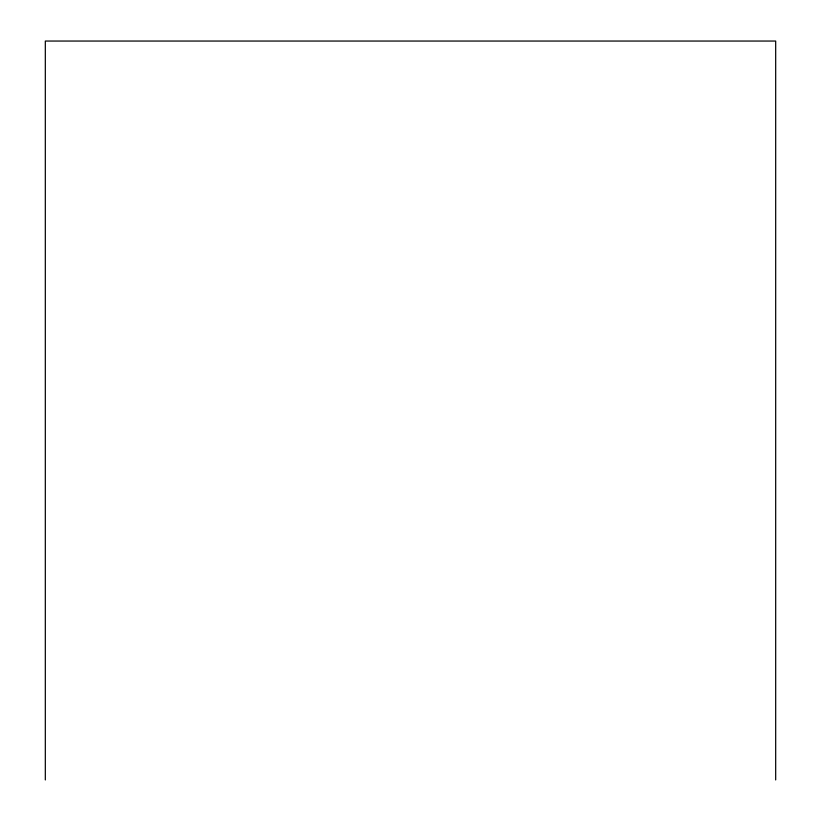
<?xml version="1.0" encoding="UTF-8"?>
<svg xmlns="http://www.w3.org/2000/svg" width="821" height="821" viewBox="0 0 821 821"><rect width="100%" height="100%" fill="white"/><g stroke="black" fill="none" stroke-linecap="round" stroke-linejoin="round"><path stroke-width="1.23" d="M775.681 779.95L775.681 41.05L45.319 41.05L45.319 779.95"/></g></svg>
